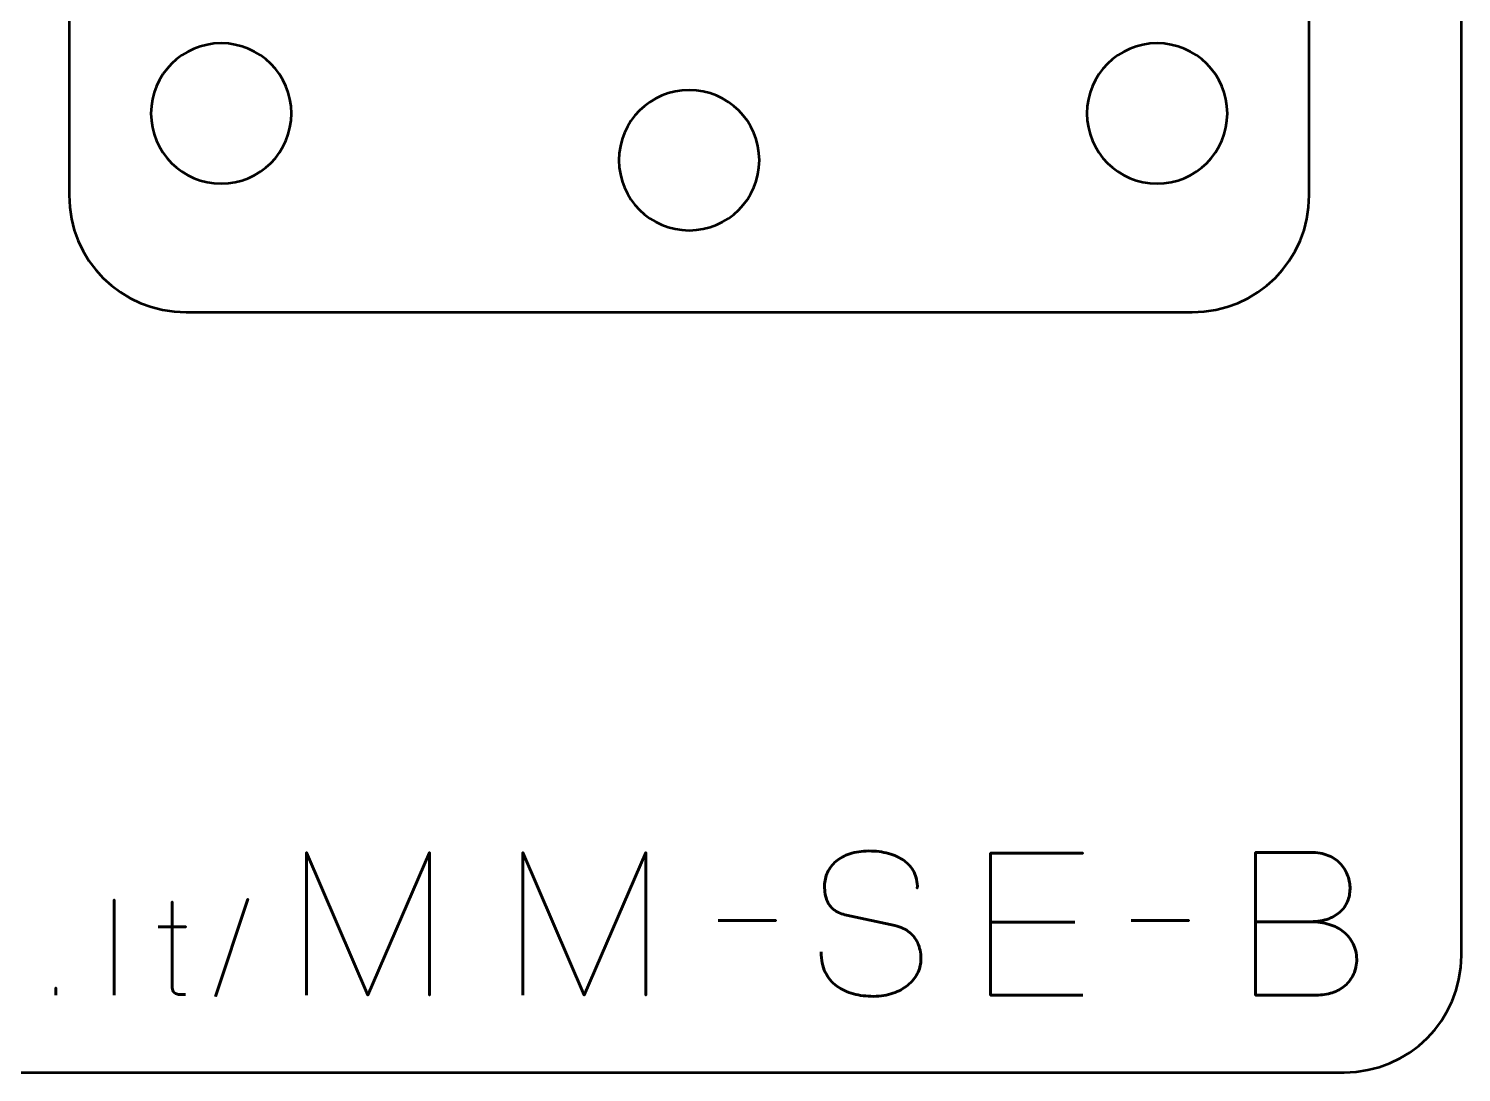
# Model space of a CAD drawing. Header units: centimetres. Extents: x -17.9 to -3.1, y -25.3 to -4.3.
# Drawn here: x -9.22 to -3.1, y -25.35 to -20.89 of the extents above; entities that cross this region are included whole.
import ezdxf

# ---------------------------------------------------------------- set-up
doc = ezdxf.new("R2010")
doc.units = ezdxf.units.CM
doc.header["$MEASUREMENT"] = 0
doc.layers.add('Layer 1', color=7, linetype='Continuous')

msp = doc.modelspace()

# ---------------------------------------------------------------- linework, layer by layer
at = {"layer": 'Layer 1', "color": 7, "lineweight": 53}
msp.add_open_spline([(-17.90003, -24.8499), (-17.90003, -24.8499), (-17.90003, -4.84994), (-17.90003, -4.84994), (-17.90003, -4.84994), (-17.90003, -4.57297), (-17.67694, -4.34998), (-17.39994, -4.34998), (-17.39994, -4.34998), (-17.39994, -4.34998), (-3.60007, -4.34998), (-3.60007, -4.34998), (-3.60007, -4.34998), (-3.32293, -4.34998), (-3.09997, -4.57297), (-3.09997, -4.84994), (-3.09997, -4.84994), (-3.09997, -4.84994), (-3.09997, -24.8499), (-3.09997, -24.8499), (-3.09997, -24.8499), (-3.09997, -25.1269), (-3.32293, -25.34999), (-3.60007, -25.34999), (-3.60007, -25.34999), (-3.60007, -25.34999), (-17.39994, -25.34999), (-17.39994, -25.34999), (-17.39994, -25.34999), (-17.67694, -25.34999), (-17.90003, -25.1269), (-17.90003, -24.8499)], degree=3, knots=[0, 0, 0, 0, 0.125, 0.125, 0.125, 0.125, 0.25, 0.25, 0.25, 0.25, 0.375, 0.375, 0.375, 0.375, 0.5, 0.5, 0.5, 0.5, 0.625, 0.625, 0.625, 0.625, 0.75, 0.75, 0.75, 0.75, 0.875, 0.875, 0.875, 0.875, 1, 1, 1, 1], dxfattribs=at)
at = {"layer": 'Layer 1', "color": 2, "lineweight": 53}
msp.add_open_spline([(-9.05003, -14.9001), (-9.05003, -14.6231), (-8.82694, -14.4), (-8.54994, -14.4), (-8.54994, -14.4), (-8.54994, -14.4), (-4.25008, -14.4), (-4.25008, -14.4), (-4.25008, -14.4), (-3.97295, -14.4), (-3.74999, -14.6231), (-3.74999, -14.9001), (-3.74999, -14.9001), (-3.74999, -17.66669), (-3.74999, -18.83331), (-3.74999, -21.5999), (-3.74999, -21.5999), (-3.74999, -21.8769), (-3.97308, -22.1), (-4.25008, -22.1), (-4.25008, -22.1), (-4.25008, -22.1), (-8.54994, -22.1), (-8.54994, -22.1), (-8.54994, -22.1), (-8.82707, -22.1), (-9.05003, -21.8769), (-9.05003, -21.5999), (-9.05003, -21.5999), (-9.05003, -18.83331), (-9.05003, -17.66669), (-9.05003, -14.9001)], degree=3, knots=[0, 0, 0, 0, 0.125, 0.125, 0.125, 0.125, 0.25, 0.25, 0.25, 0.25, 0.375, 0.375, 0.375, 0.375, 0.5, 0.5, 0.5, 0.5, 0.625, 0.625, 0.625, 0.625, 0.75, 0.75, 0.75, 0.75, 0.875, 0.875, 0.875, 0.875, 1, 1, 1, 1], dxfattribs=at)
at = {"layer": 'Layer 1', "lineweight": 53}
for points in [[(-8.7, -21.24997), (-8.7, -21.0842), (-8.56568, -20.94997), (-8.40001, -20.94997), (-8.40001, -20.94997), (-8.23438, -20.94997), (-8.10001, -21.0842), (-8.10001, -21.24997), (-8.10001, -21.24997), (-8.10001, -21.41563), (-8.23438, -21.54997), (-8.40001, -21.54997), (-8.40001, -21.54997), (-8.56568, -21.54997), (-8.7, -21.41563), (-8.7, -21.24997)], [(-4.70002, -21.24997), (-4.70002, -21.0842), (-4.56579, -20.94997), (-4.40001, -20.94997), (-4.40001, -20.94997), (-4.23435, -20.94997), (-4.10001, -21.0842), (-4.10001, -21.24997), (-4.10001, -21.24997), (-4.10001, -21.41563), (-4.23435, -21.54997), (-4.40001, -21.54997), (-4.40001, -21.54997), (-4.56579, -21.54997), (-4.70002, -21.41563), (-4.70002, -21.24997)], [(-6.7, -21.44997), (-6.7, -21.2842), (-6.56568, -21.14997), (-6.40001, -21.14997), (-6.40001, -21.14997), (-6.23438, -21.14997), (-6.10001, -21.2842), (-6.10001, -21.44997), (-6.10001, -21.44997), (-6.10001, -21.61563), (-6.23438, -21.74997), (-6.40001, -21.74997), (-6.40001, -21.74997), (-6.56568, -21.74997), (-6.7, -21.61563), (-6.7, -21.44997)]]:
    msp.add_open_spline(points, degree=3, knots=[0, 0, 0, 0, 0.25, 0.25, 0.25, 0.25, 0.5, 0.5, 0.5, 0.5, 0.75, 0.75, 0.75, 0.75, 1, 1, 1, 1], dxfattribs=at)
at = {"layer": 'Layer 1', "color": 7}
for points, knots in [([(-8.03601, -25.01987), (-8.03601, -25.01987), (-8.03601, -24.40942), (-8.03601, -24.40942), (-8.03601, -24.40942), (-8.03601, -24.40942), (-7.77354, -25.01987), (-7.77354, -25.01987), (-7.77354, -25.01987), (-7.77354, -25.01987), (-7.51023, -24.40942), (-7.51023, -24.40942), (-7.51023, -24.40942), (-7.51023, -24.40942), (-7.51023, -25.01987), (-7.51023, -25.01987), (-7.51023, -25.01987), (-7.51023, -25.01987), (-7.51023, -24.40942), (-7.51023, -24.40942), (-7.51023, -24.40942), (-7.51023, -24.40942), (-7.77354, -25.01987), (-7.77354, -25.01987), (-7.77354, -25.01987), (-7.77354, -25.01987), (-8.03601, -24.40942), (-8.03601, -24.40942), (-8.03601, -24.40942), (-8.03601, -24.40942), (-8.03601, -25.01987), (-8.03601, -25.01987)], [0, 0, 0, 0, 0.125, 0.125, 0.125, 0.125, 0.25, 0.25, 0.25, 0.25, 0.375, 0.375, 0.375, 0.375, 0.5, 0.5, 0.5, 0.5, 0.625, 0.625, 0.625, 0.625, 0.75, 0.75, 0.75, 0.75, 0.875, 0.875, 0.875, 0.875, 1, 1, 1, 1]), ([(-7.1106, -25.01987), (-7.1106, -25.01987), (-7.1106, -24.40942), (-7.1106, -24.40942), (-7.1106, -24.40942), (-7.1106, -24.40942), (-6.84813, -25.01987), (-6.84813, -25.01987), (-6.84813, -25.01987), (-6.84813, -25.01987), (-6.58482, -24.40942), (-6.58482, -24.40942), (-6.58482, -24.40942), (-6.58482, -24.40942), (-6.58482, -25.01987), (-6.58482, -25.01987), (-6.58482, -25.01987), (-6.58482, -25.01987), (-6.58482, -24.40942), (-6.58482, -24.40942), (-6.58482, -24.40942), (-6.58482, -24.40942), (-6.84813, -25.01987), (-6.84813, -25.01987), (-6.84813, -25.01987), (-6.84813, -25.01987), (-7.1106, -24.40942), (-7.1106, -24.40942), (-7.1106, -24.40942), (-7.1106, -24.40942), (-7.1106, -25.01987), (-7.1106, -25.01987)], [0, 0, 0, 0, 0.125, 0.125, 0.125, 0.125, 0.25, 0.25, 0.25, 0.25, 0.375, 0.375, 0.375, 0.375, 0.5, 0.5, 0.5, 0.5, 0.625, 0.625, 0.625, 0.625, 0.75, 0.75, 0.75, 0.75, 0.875, 0.875, 0.875, 0.875, 1, 1, 1, 1]), ([(-5.83636, -24.8353), (-5.83608, -24.86902), (-5.83015, -24.89795), (-5.8183, -24.92208), (-5.8183, -24.92208), (-5.80659, -24.94607), (-5.79022, -24.96568), (-5.76961, -24.98092), (-5.76961, -24.98092), (-5.74887, -24.99602), (-5.72502, -25.00717), (-5.69807, -25.01437), (-5.69807, -25.01437), (-5.67126, -25.02142), (-5.64247, -25.02495), (-5.61199, -25.02495), (-5.61199, -25.02495), (-5.58123, -25.02481), (-5.55357, -25.02029), (-5.52888, -25.01169), (-5.52888, -25.01169), (-5.50432, -25.00308), (-5.4833, -24.99151), (-5.46566, -24.97697), (-5.46566, -24.97697), (-5.44816, -24.96244), (-5.43461, -24.94621), (-5.42502, -24.92815), (-5.42502, -24.92815), (-5.41542, -24.91009), (-5.41034, -24.8916), (-5.40964, -24.87255), (-5.40964, -24.87255), (-5.40879, -24.84757), (-5.41246, -24.82471), (-5.4205, -24.80411), (-5.4205, -24.80411), (-5.42855, -24.78351), (-5.44096, -24.76629), (-5.45776, -24.75218), (-5.45776, -24.75218), (-5.47441, -24.73807), (-5.49543, -24.72819), (-5.52055, -24.72269), (-5.52055, -24.72269), (-5.52055, -24.72269), (-5.72799, -24.67782), (-5.72799, -24.67782), (-5.72799, -24.67782), (-5.74746, -24.67372), (-5.76425, -24.66681), (-5.77808, -24.65721), (-5.77808, -24.65721), (-5.79191, -24.64748), (-5.80263, -24.63407), (-5.80997, -24.61686), (-5.80997, -24.61686), (-5.81731, -24.59978), (-5.82112, -24.57805), (-5.82112, -24.55166), (-5.82112, -24.55166), (-5.82112, -24.53162), (-5.81703, -24.51271), (-5.8087, -24.49493), (-5.8087, -24.49493), (-5.80052, -24.47715), (-5.78838, -24.46149), (-5.77244, -24.44766), (-5.77244, -24.44766), (-5.75649, -24.43397), (-5.73673, -24.42325), (-5.71331, -24.41549), (-5.71331, -24.41549), (-5.68974, -24.40759), (-5.66279, -24.40364), (-5.63231, -24.40349), (-5.63231, -24.40349), (-5.60169, -24.40349), (-5.57361, -24.40702), (-5.54793, -24.41408), (-5.54793, -24.41408), (-5.52239, -24.42113), (-5.50023, -24.43129), (-5.4816, -24.44484), (-5.4816, -24.44484), (-5.46298, -24.45839), (-5.44858, -24.47504), (-5.43871, -24.49451), (-5.43871, -24.49451), (-5.42883, -24.51413), (-5.42417, -24.53656), (-5.42488, -24.56182), (-5.42488, -24.56182), (-5.42417, -24.53656), (-5.42883, -24.51413), (-5.43871, -24.49451), (-5.43871, -24.49451), (-5.44858, -24.47504), (-5.46298, -24.45839), (-5.4816, -24.44484), (-5.4816, -24.44484), (-5.50023, -24.43129), (-5.52239, -24.42113), (-5.54793, -24.41408), (-5.54793, -24.41408), (-5.57361, -24.40702), (-5.60169, -24.40349), (-5.63231, -24.40349), (-5.63231, -24.40349), (-5.66279, -24.40364), (-5.68974, -24.40759), (-5.71331, -24.41549), (-5.71331, -24.41549), (-5.73673, -24.42325), (-5.75649, -24.43397), (-5.77244, -24.44766), (-5.77244, -24.44766), (-5.78838, -24.46149), (-5.80052, -24.47715), (-5.8087, -24.49493), (-5.8087, -24.49493), (-5.81703, -24.51271), (-5.82112, -24.53162), (-5.82112, -24.55166), (-5.82112, -24.55166), (-5.82112, -24.57805), (-5.81745, -24.59978), (-5.8104, -24.61671), (-5.8104, -24.61671), (-5.8032, -24.63379), (-5.79262, -24.64705), (-5.77879, -24.65679), (-5.77879, -24.65679), (-5.76496, -24.66639), (-5.74802, -24.67344), (-5.72799, -24.67782), (-5.72799, -24.67782), (-5.72799, -24.67782), (-5.52055, -24.72269), (-5.52055, -24.72269), (-5.52055, -24.72269), (-5.49487, -24.72819), (-5.4737, -24.73807), (-5.45705, -24.75218), (-5.45705, -24.75218), (-5.44026, -24.76629), (-5.42798, -24.78351), (-5.42008, -24.80411), (-5.42008, -24.80411), (-5.41232, -24.82471), (-5.40879, -24.84757), (-5.40964, -24.87255), (-5.40964, -24.87255), (-5.41034, -24.8916), (-5.41542, -24.91009), (-5.42502, -24.92815), (-5.42502, -24.92815), (-5.43461, -24.94621), (-5.44816, -24.96244), (-5.46566, -24.97697), (-5.46566, -24.97697), (-5.4833, -24.99151), (-5.50432, -25.00308), (-5.52888, -25.01169), (-5.52888, -25.01169), (-5.55357, -25.02029), (-5.58123, -25.02481), (-5.61199, -25.02495), (-5.61199, -25.02495), (-5.64247, -25.02495), (-5.67126, -25.02142), (-5.69807, -25.01437), (-5.69807, -25.01437), (-5.72502, -25.00717), (-5.74887, -24.99602), (-5.76961, -24.98092), (-5.76961, -24.98092), (-5.79022, -24.96568), (-5.80659, -24.94607), (-5.8183, -24.92208), (-5.8183, -24.92208), (-5.83015, -24.89795), (-5.83608, -24.86902), (-5.83636, -24.8353)], [0, 0, 0, 0, 0.0217391, 0.0217391, 0.0217391, 0.0217391, 0.0434783, 0.0434783, 0.0434783, 0.0434783, 0.0652174, 0.0652174, 0.0652174, 0.0652174, 0.0869565, 0.0869565, 0.0869565, 0.0869565, 0.1086957, 0.1086957, 0.1086957, 0.1086957, 0.1304348, 0.1304348, 0.1304348, 0.1304348, 0.1521739, 0.1521739, 0.1521739, 0.1521739, 0.173913, 0.173913, 0.173913, 0.173913, 0.1956522, 0.1956522, 0.1956522, 0.1956522, 0.2173913, 0.2173913, 0.2173913, 0.2173913, 0.2391304, 0.2391304, 0.2391304, 0.2391304, 0.2608696, 0.2608696, 0.2608696, 0.2608696, 0.2826087, 0.2826087, 0.2826087, 0.2826087, 0.3043478, 0.3043478, 0.3043478, 0.3043478, 0.326087, 0.326087, 0.326087, 0.326087, 0.3478261, 0.3478261, 0.3478261, 0.3478261, 0.3695652, 0.3695652, 0.3695652, 0.3695652, 0.3913043, 0.3913043, 0.3913043, 0.3913043, 0.4130435, 0.4130435, 0.4130435, 0.4130435, 0.4347826, 0.4347826, 0.4347826, 0.4347826, 0.4565217, 0.4565217, 0.4565217, 0.4565217, 0.4782609, 0.4782609, 0.4782609, 0.4782609, 0.5, 0.5, 0.5, 0.5, 0.5217391, 0.5217391, 0.5217391, 0.5217391, 0.5434783, 0.5434783, 0.5434783, 0.5434783, 0.5652174, 0.5652174, 0.5652174, 0.5652174, 0.5869565, 0.5869565, 0.5869565, 0.5869565, 0.6086957, 0.6086957, 0.6086957, 0.6086957, 0.6304348, 0.6304348, 0.6304348, 0.6304348, 0.6521739, 0.6521739, 0.6521739, 0.6521739, 0.673913, 0.673913, 0.673913, 0.673913, 0.6956522, 0.6956522, 0.6956522, 0.6956522, 0.7173913, 0.7173913, 0.7173913, 0.7173913, 0.7391304, 0.7391304, 0.7391304, 0.7391304, 0.7608696, 0.7608696, 0.7608696, 0.7608696, 0.7826087, 0.7826087, 0.7826087, 0.7826087, 0.8043478, 0.8043478, 0.8043478, 0.8043478, 0.826087, 0.826087, 0.826087, 0.826087, 0.8478261, 0.8478261, 0.8478261, 0.8478261, 0.8695652, 0.8695652, 0.8695652, 0.8695652, 0.8913043, 0.8913043, 0.8913043, 0.8913043, 0.9130435, 0.9130435, 0.9130435, 0.9130435, 0.9347826, 0.9347826, 0.9347826, 0.9347826, 0.9565217, 0.9565217, 0.9565217, 0.9565217, 0.9782609, 0.9782609, 0.9782609, 0.9782609, 1, 1, 1, 1]), ([(-4.71791, -25.01987), (-4.71791, -25.01987), (-5.11246, -25.01987), (-5.11246, -25.01987), (-5.11246, -25.01987), (-5.11246, -25.01987), (-5.11246, -24.41281), (-5.11246, -24.41281), (-5.11246, -24.41281), (-5.11246, -24.41281), (-4.71791, -24.41281), (-4.71791, -24.41281), (-4.71791, -24.41281), (-4.71791, -24.41281), (-5.11246, -24.41281), (-5.11246, -24.41281), (-5.11246, -24.41281), (-5.11246, -24.41281), (-5.11246, -25.01987), (-5.11246, -25.01987), (-5.11246, -25.01987), (-5.11246, -25.01987), (-4.71791, -25.01987), (-4.71791, -25.01987)], [0, 0, 0, 0, 0.1666667, 0.1666667, 0.1666667, 0.1666667, 0.3333333, 0.3333333, 0.3333333, 0.3333333, 0.5, 0.5, 0.5, 0.5, 0.6666667, 0.6666667, 0.6666667, 0.6666667, 0.8333333, 0.8333333, 0.8333333, 0.8333333, 1, 1, 1, 1]), ([(-3.97961, -24.70576), (-3.97961, -24.70576), (-3.74508, -24.70576), (-3.74508, -24.70576), (-3.74508, -24.70576), (-3.7146, -24.70561), (-3.68864, -24.70138), (-3.66676, -24.69306), (-3.66676, -24.69306), (-3.64503, -24.68487), (-3.62739, -24.67372), (-3.61371, -24.65975), (-3.61371, -24.65975), (-3.60002, -24.64578), (-3.59014, -24.62998), (-3.58393, -24.61248), (-3.58393, -24.61248), (-3.57786, -24.59512), (-3.57504, -24.57706), (-3.57575, -24.55843), (-3.57575, -24.55843), (-3.57659, -24.53981), (-3.58055, -24.52175), (-3.5876, -24.50411), (-3.5876, -24.50411), (-3.59452, -24.48647), (-3.60496, -24.47052), (-3.61865, -24.45627), (-3.61865, -24.45627), (-3.63233, -24.44202), (-3.64941, -24.43073), (-3.67015, -24.4224), (-3.67015, -24.4224), (-3.69089, -24.41394), (-3.71531, -24.40956), (-3.74339, -24.40942), (-3.74339, -24.40942), (-3.74339, -24.40942), (-3.97961, -24.40942), (-3.97961, -24.40942), (-3.97961, -24.40942), (-3.97961, -24.40942), (-3.97961, -25.01987), (-3.97961, -25.01987), (-3.97961, -25.01987), (-3.97961, -25.01987), (-3.71968, -25.01987), (-3.71968, -25.01987), (-3.71968, -25.01987), (-3.69541, -25.01987), (-3.67283, -25.01634), (-3.65195, -25.00943), (-3.65195, -25.00943), (-3.63106, -25.00237), (-3.61286, -24.99235), (-3.59706, -24.97895), (-3.59706, -24.97895), (-3.58139, -24.96568), (-3.56912, -24.9496), (-3.56037, -24.93055), (-3.56037, -24.93055), (-3.55162, -24.9115), (-3.5471, -24.88991), (-3.54696, -24.86578), (-3.54696, -24.86578), (-3.54753, -24.8415), (-3.55261, -24.81963), (-3.56234, -24.80002), (-3.56234, -24.80002), (-3.57208, -24.7804), (-3.58563, -24.76361), (-3.60312, -24.7495), (-3.60312, -24.7495), (-3.62062, -24.73553), (-3.64151, -24.72466), (-3.66549, -24.71719), (-3.66549, -24.71719), (-3.68948, -24.70971), (-3.71601, -24.7059), (-3.74508, -24.70576), (-3.74508, -24.70576), (-3.71601, -24.7059), (-3.68948, -24.70971), (-3.66549, -24.71719), (-3.66549, -24.71719), (-3.64151, -24.72466), (-3.62062, -24.73553), (-3.60312, -24.7495), (-3.60312, -24.7495), (-3.58563, -24.76361), (-3.57208, -24.7804), (-3.56234, -24.80002), (-3.56234, -24.80002), (-3.55261, -24.81963), (-3.54753, -24.8415), (-3.54696, -24.86578), (-3.54696, -24.86578), (-3.5471, -24.88991), (-3.55162, -24.9115), (-3.56037, -24.93055), (-3.56037, -24.93055), (-3.56912, -24.9496), (-3.58139, -24.96568), (-3.59706, -24.97895), (-3.59706, -24.97895), (-3.61286, -24.99235), (-3.63106, -25.00237), (-3.65195, -25.00943), (-3.65195, -25.00943), (-3.67283, -25.01634), (-3.69541, -25.01987), (-3.71968, -25.01987), (-3.71968, -25.01987), (-3.71968, -25.01987), (-3.97961, -25.01987), (-3.97961, -25.01987), (-3.97961, -25.01987), (-3.97961, -25.01987), (-3.97961, -24.40942), (-3.97961, -24.40942), (-3.97961, -24.40942), (-3.97961, -24.40942), (-3.74339, -24.40942), (-3.74339, -24.40942), (-3.74339, -24.40942), (-3.71531, -24.40956), (-3.69089, -24.41394), (-3.67015, -24.4224), (-3.67015, -24.4224), (-3.64941, -24.43073), (-3.63233, -24.44202), (-3.61865, -24.45627), (-3.61865, -24.45627), (-3.60496, -24.47052), (-3.59452, -24.48647), (-3.5876, -24.50411), (-3.5876, -24.50411), (-3.58055, -24.52175), (-3.57659, -24.53981), (-3.57575, -24.55843), (-3.57575, -24.55843), (-3.57504, -24.57706), (-3.57786, -24.59512), (-3.58393, -24.61248), (-3.58393, -24.61248), (-3.59014, -24.62998), (-3.60002, -24.64578), (-3.61371, -24.65975), (-3.61371, -24.65975), (-3.62739, -24.67372), (-3.64503, -24.68487), (-3.66676, -24.69306), (-3.66676, -24.69306), (-3.68864, -24.70138), (-3.7146, -24.70561), (-3.74508, -24.70576), (-3.74508, -24.70576), (-3.74508, -24.70576), (-3.97961, -24.70576), (-3.97961, -24.70576)], [0, 0, 0, 0, 0.025, 0.025, 0.025, 0.025, 0.05, 0.05, 0.05, 0.05, 0.075, 0.075, 0.075, 0.075, 0.1, 0.1, 0.1, 0.1, 0.125, 0.125, 0.125, 0.125, 0.15, 0.15, 0.15, 0.15, 0.175, 0.175, 0.175, 0.175, 0.2, 0.2, 0.2, 0.2, 0.225, 0.225, 0.225, 0.225, 0.25, 0.25, 0.25, 0.25, 0.275, 0.275, 0.275, 0.275, 0.3, 0.3, 0.3, 0.3, 0.325, 0.325, 0.325, 0.325, 0.35, 0.35, 0.35, 0.35, 0.375, 0.375, 0.375, 0.375, 0.4, 0.4, 0.4, 0.4, 0.425, 0.425, 0.425, 0.425, 0.45, 0.45, 0.45, 0.45, 0.475, 0.475, 0.475, 0.475, 0.5, 0.5, 0.5, 0.5, 0.525, 0.525, 0.525, 0.525, 0.55, 0.55, 0.55, 0.55, 0.575, 0.575, 0.575, 0.575, 0.6, 0.6, 0.6, 0.6, 0.625, 0.625, 0.625, 0.625, 0.65, 0.65, 0.65, 0.65, 0.675, 0.675, 0.675, 0.675, 0.7, 0.7, 0.7, 0.7, 0.725, 0.725, 0.725, 0.725, 0.75, 0.75, 0.75, 0.75, 0.775, 0.775, 0.775, 0.775, 0.8, 0.8, 0.8, 0.8, 0.825, 0.825, 0.825, 0.825, 0.85, 0.85, 0.85, 0.85, 0.875, 0.875, 0.875, 0.875, 0.9, 0.9, 0.9, 0.9, 0.925, 0.925, 0.925, 0.925, 0.95, 0.95, 0.95, 0.95, 0.975, 0.975, 0.975, 0.975, 1, 1, 1, 1]), ([(-8.85728, -25.01987), (-8.85728, -25.01987), (-8.85728, -24.61291), (-8.85728, -24.61291), (-8.85728, -24.61291), (-8.85728, -24.61291), (-8.85728, -25.01987), (-8.85728, -25.01987)], [0, 0, 0, 0, 0.5, 0.5, 0.5, 0.5, 1, 1, 1, 1]), ([(-8.42435, -25.02551), (-8.42435, -25.02551), (-8.28606, -24.60896), (-8.28606, -24.60896), (-8.28606, -24.60896), (-8.28606, -24.60896), (-8.42435, -25.02551), (-8.42435, -25.02551)], [0, 0, 0, 0, 0.5, 0.5, 0.5, 0.5, 1, 1, 1, 1]), ([(-8.55248, -25.01705), (-8.55944, -25.01761), (-8.5664, -25.0178), (-8.57318, -25.01761), (-8.57318, -25.01761), (-8.57995, -25.01742), (-8.58607, -25.01639), (-8.59162, -25.01432), (-8.59162, -25.01432), (-8.59717, -25.01234), (-8.60159, -25.00877), (-8.60497, -25.00369), (-8.60497, -25.00369), (-8.60827, -24.99861), (-8.60996, -24.99137), (-8.61005, -24.98205), (-8.61005, -24.98205), (-8.61005, -24.97763), (-8.61005, -24.97011), (-8.61005, -24.95957), (-8.61005, -24.95957), (-8.61005, -24.94894), (-8.61005, -24.93614), (-8.61005, -24.921), (-8.61005, -24.921), (-8.61005, -24.90585), (-8.61005, -24.8893), (-8.61005, -24.87133), (-8.61005, -24.87133), (-8.61005, -24.85336), (-8.61005, -24.83483), (-8.61005, -24.81564), (-8.61005, -24.81564), (-8.61005, -24.79645), (-8.61005, -24.77754), (-8.61005, -24.75882), (-8.61005, -24.75882), (-8.61005, -24.7401), (-8.61005, -24.7225), (-8.61005, -24.70595), (-8.61005, -24.70595), (-8.61005, -24.68939), (-8.61005, -24.67471), (-8.61005, -24.66202), (-8.61005, -24.66202), (-8.61005, -24.64922), (-8.61005, -24.63925), (-8.61005, -24.63191), (-8.61005, -24.63191), (-8.61005, -24.62467), (-8.61005, -24.6209), (-8.61005, -24.62081), (-8.61005, -24.62081), (-8.61005, -24.6209), (-8.61005, -24.62467), (-8.61005, -24.63191), (-8.61005, -24.63191), (-8.61005, -24.63925), (-8.61005, -24.64922), (-8.61005, -24.66202), (-8.61005, -24.66202), (-8.61005, -24.67471), (-8.61005, -24.68939), (-8.61005, -24.70595), (-8.61005, -24.70595), (-8.61005, -24.7225), (-8.61005, -24.7401), (-8.61005, -24.75882), (-8.61005, -24.75882), (-8.61005, -24.77754), (-8.61005, -24.79645), (-8.61005, -24.81564), (-8.61005, -24.81564), (-8.61005, -24.83483), (-8.61005, -24.85336), (-8.61005, -24.87133), (-8.61005, -24.87133), (-8.61005, -24.8893), (-8.61005, -24.90585), (-8.61005, -24.921), (-8.61005, -24.921), (-8.61005, -24.93614), (-8.61005, -24.94894), (-8.61005, -24.95957), (-8.61005, -24.95957), (-8.61005, -24.97011), (-8.61005, -24.97763), (-8.61005, -24.98205), (-8.61005, -24.98205), (-8.60996, -24.99137), (-8.60827, -24.99861), (-8.60497, -25.00369), (-8.60497, -25.00369), (-8.60159, -25.00877), (-8.59717, -25.01234), (-8.59162, -25.01432), (-8.59162, -25.01432), (-8.58607, -25.01639), (-8.57995, -25.01742), (-8.57318, -25.01761), (-8.57318, -25.01761), (-8.5664, -25.0178), (-8.55944, -25.01761), (-8.55248, -25.01705)], [0, 0, 0, 0, 0.0384615, 0.0384615, 0.0384615, 0.0384615, 0.0769231, 0.0769231, 0.0769231, 0.0769231, 0.1153846, 0.1153846, 0.1153846, 0.1153846, 0.1538462, 0.1538462, 0.1538462, 0.1538462, 0.1923077, 0.1923077, 0.1923077, 0.1923077, 0.2307692, 0.2307692, 0.2307692, 0.2307692, 0.2692308, 0.2692308, 0.2692308, 0.2692308, 0.3076923, 0.3076923, 0.3076923, 0.3076923, 0.3461538, 0.3461538, 0.3461538, 0.3461538, 0.3846154, 0.3846154, 0.3846154, 0.3846154, 0.4230769, 0.4230769, 0.4230769, 0.4230769, 0.4615385, 0.4615385, 0.4615385, 0.4615385, 0.5, 0.5, 0.5, 0.5, 0.5384615, 0.5384615, 0.5384615, 0.5384615, 0.5769231, 0.5769231, 0.5769231, 0.5769231, 0.6153846, 0.6153846, 0.6153846, 0.6153846, 0.6538462, 0.6538462, 0.6538462, 0.6538462, 0.6923077, 0.6923077, 0.6923077, 0.6923077, 0.7307692, 0.7307692, 0.7307692, 0.7307692, 0.7692308, 0.7692308, 0.7692308, 0.7692308, 0.8076923, 0.8076923, 0.8076923, 0.8076923, 0.8461538, 0.8461538, 0.8461538, 0.8461538, 0.8846154, 0.8846154, 0.8846154, 0.8846154, 0.9230769, 0.9230769, 0.9230769, 0.9230769, 0.9615385, 0.9615385, 0.9615385, 0.9615385, 1, 1, 1, 1]), ([(-8.66932, -24.72749), (-8.66932, -24.72749), (-8.55135, -24.72749), (-8.55135, -24.72749), (-8.55135, -24.72749), (-8.55135, -24.72749), (-8.66932, -24.72749), (-8.66932, -24.72749)], [0, 0, 0, 0, 0.5, 0.5, 0.5, 0.5, 1, 1, 1, 1]), ([(-6.27663, -24.70068), (-6.27663, -24.70068), (-6.03025, -24.70068), (-6.03025, -24.70068), (-6.03025, -24.70068), (-6.03025, -24.70068), (-6.27663, -24.70068), (-6.27663, -24.70068)], [0, 0, 0, 0, 0.5, 0.5, 0.5, 0.5, 1, 1, 1, 1]), ([(-4.75178, -24.70745), (-4.75178, -24.70745), (-5.11246, -24.70745), (-5.11246, -24.70745), (-5.11246, -24.70745), (-5.11246, -24.70745), (-4.75178, -24.70745), (-4.75178, -24.70745)], [0, 0, 0, 0, 0.5, 0.5, 0.5, 0.5, 1, 1, 1, 1]), ([(-4.51132, -24.70068), (-4.51132, -24.70068), (-4.26494, -24.70068), (-4.26494, -24.70068), (-4.26494, -24.70068), (-4.26494, -24.70068), (-4.51132, -24.70068), (-4.51132, -24.70068)], [0, 0, 0, 0, 0.5, 0.5, 0.5, 0.5, 1, 1, 1, 1]), ([(-9.1062, -25.01987), (-9.1062, -25.01987), (-9.1062, -24.98883), (-9.1062, -24.98883), (-9.1062, -24.98883), (-9.1062, -24.98883), (-9.1062, -25.01987), (-9.1062, -25.01987)], [0, 0, 0, 0, 0.5, 0.5, 0.5, 0.5, 1, 1, 1, 1])]:
    msp.add_open_spline(points, degree=3, knots=knots, dxfattribs=at)
at = {"layer": 'Layer 1', "color": 30, "lineweight": 53}
for points, knots in [([(-8.03601, -25.01987), (-8.03601, -25.01987), (-8.03601, -24.40942), (-8.03601, -24.40942), (-8.03601, -24.40942), (-8.03601, -24.40942), (-7.77354, -25.01987), (-7.77354, -25.01987), (-7.77354, -25.01987), (-7.77354, -25.01987), (-7.51023, -24.40942), (-7.51023, -24.40942), (-7.51023, -24.40942), (-7.51023, -24.40942), (-7.51023, -25.01987), (-7.51023, -25.01987), (-7.51023, -25.01987), (-7.51023, -25.01987), (-7.51023, -24.40942), (-7.51023, -24.40942), (-7.51023, -24.40942), (-7.51023, -24.40942), (-7.77354, -25.01987), (-7.77354, -25.01987), (-7.77354, -25.01987), (-7.77354, -25.01987), (-8.03601, -24.40942), (-8.03601, -24.40942), (-8.03601, -24.40942), (-8.03601, -24.40942), (-8.03601, -25.01987), (-8.03601, -25.01987)], [0, 0, 0, 0, 0.125, 0.125, 0.125, 0.125, 0.25, 0.25, 0.25, 0.25, 0.375, 0.375, 0.375, 0.375, 0.5, 0.5, 0.5, 0.5, 0.625, 0.625, 0.625, 0.625, 0.75, 0.75, 0.75, 0.75, 0.875, 0.875, 0.875, 0.875, 1, 1, 1, 1]), ([(-7.1106, -25.01987), (-7.1106, -25.01987), (-7.1106, -24.40942), (-7.1106, -24.40942), (-7.1106, -24.40942), (-7.1106, -24.40942), (-6.84813, -25.01987), (-6.84813, -25.01987), (-6.84813, -25.01987), (-6.84813, -25.01987), (-6.58482, -24.40942), (-6.58482, -24.40942), (-6.58482, -24.40942), (-6.58482, -24.40942), (-6.58482, -25.01987), (-6.58482, -25.01987), (-6.58482, -25.01987), (-6.58482, -25.01987), (-6.58482, -24.40942), (-6.58482, -24.40942), (-6.58482, -24.40942), (-6.58482, -24.40942), (-6.84813, -25.01987), (-6.84813, -25.01987), (-6.84813, -25.01987), (-6.84813, -25.01987), (-7.1106, -24.40942), (-7.1106, -24.40942), (-7.1106, -24.40942), (-7.1106, -24.40942), (-7.1106, -25.01987), (-7.1106, -25.01987)], [0, 0, 0, 0, 0.125, 0.125, 0.125, 0.125, 0.25, 0.25, 0.25, 0.25, 0.375, 0.375, 0.375, 0.375, 0.5, 0.5, 0.5, 0.5, 0.625, 0.625, 0.625, 0.625, 0.75, 0.75, 0.75, 0.75, 0.875, 0.875, 0.875, 0.875, 1, 1, 1, 1]), ([(-5.83636, -24.8353), (-5.83608, -24.86902), (-5.83015, -24.89795), (-5.8183, -24.92208), (-5.8183, -24.92208), (-5.80659, -24.94607), (-5.79022, -24.96568), (-5.76961, -24.98092), (-5.76961, -24.98092), (-5.74887, -24.99602), (-5.72502, -25.00717), (-5.69807, -25.01437), (-5.69807, -25.01437), (-5.67126, -25.02142), (-5.64247, -25.02495), (-5.61199, -25.02495), (-5.61199, -25.02495), (-5.58123, -25.02481), (-5.55357, -25.02029), (-5.52888, -25.01169), (-5.52888, -25.01169), (-5.50432, -25.00308), (-5.4833, -24.99151), (-5.46566, -24.97697), (-5.46566, -24.97697), (-5.44816, -24.96244), (-5.43461, -24.94621), (-5.42502, -24.92815), (-5.42502, -24.92815), (-5.41542, -24.91009), (-5.41034, -24.8916), (-5.40964, -24.87255), (-5.40964, -24.87255), (-5.40879, -24.84757), (-5.41246, -24.82471), (-5.4205, -24.80411), (-5.4205, -24.80411), (-5.42855, -24.78351), (-5.44096, -24.76629), (-5.45776, -24.75218), (-5.45776, -24.75218), (-5.47441, -24.73807), (-5.49543, -24.72819), (-5.52055, -24.72269), (-5.52055, -24.72269), (-5.52055, -24.72269), (-5.72799, -24.67782), (-5.72799, -24.67782), (-5.72799, -24.67782), (-5.74746, -24.67372), (-5.76425, -24.66681), (-5.77808, -24.65721), (-5.77808, -24.65721), (-5.79191, -24.64748), (-5.80263, -24.63407), (-5.80997, -24.61686), (-5.80997, -24.61686), (-5.81731, -24.59978), (-5.82112, -24.57805), (-5.82112, -24.55166), (-5.82112, -24.55166), (-5.82112, -24.53162), (-5.81703, -24.51271), (-5.8087, -24.49493), (-5.8087, -24.49493), (-5.80052, -24.47715), (-5.78838, -24.46149), (-5.77244, -24.44766), (-5.77244, -24.44766), (-5.75649, -24.43397), (-5.73673, -24.42325), (-5.71331, -24.41549), (-5.71331, -24.41549), (-5.68974, -24.40759), (-5.66279, -24.40364), (-5.63231, -24.40349), (-5.63231, -24.40349), (-5.60169, -24.40349), (-5.57361, -24.40702), (-5.54793, -24.41408), (-5.54793, -24.41408), (-5.52239, -24.42113), (-5.50023, -24.43129), (-5.4816, -24.44484), (-5.4816, -24.44484), (-5.46298, -24.45839), (-5.44858, -24.47504), (-5.43871, -24.49451), (-5.43871, -24.49451), (-5.42883, -24.51413), (-5.42417, -24.53656), (-5.42488, -24.56182), (-5.42488, -24.56182), (-5.42417, -24.53656), (-5.42883, -24.51413), (-5.43871, -24.49451), (-5.43871, -24.49451), (-5.44858, -24.47504), (-5.46298, -24.45839), (-5.4816, -24.44484), (-5.4816, -24.44484), (-5.50023, -24.43129), (-5.52239, -24.42113), (-5.54793, -24.41408), (-5.54793, -24.41408), (-5.57361, -24.40702), (-5.60169, -24.40349), (-5.63231, -24.40349), (-5.63231, -24.40349), (-5.66279, -24.40364), (-5.68974, -24.40759), (-5.71331, -24.41549), (-5.71331, -24.41549), (-5.73673, -24.42325), (-5.75649, -24.43397), (-5.77244, -24.44766), (-5.77244, -24.44766), (-5.78838, -24.46149), (-5.80052, -24.47715), (-5.8087, -24.49493), (-5.8087, -24.49493), (-5.81703, -24.51271), (-5.82112, -24.53162), (-5.82112, -24.55166), (-5.82112, -24.55166), (-5.82112, -24.57805), (-5.81745, -24.59978), (-5.8104, -24.61671), (-5.8104, -24.61671), (-5.8032, -24.63379), (-5.79262, -24.64705), (-5.77879, -24.65679), (-5.77879, -24.65679), (-5.76496, -24.66639), (-5.74802, -24.67344), (-5.72799, -24.67782), (-5.72799, -24.67782), (-5.72799, -24.67782), (-5.52055, -24.72269), (-5.52055, -24.72269), (-5.52055, -24.72269), (-5.49487, -24.72819), (-5.4737, -24.73807), (-5.45705, -24.75218), (-5.45705, -24.75218), (-5.44026, -24.76629), (-5.42798, -24.78351), (-5.42008, -24.80411), (-5.42008, -24.80411), (-5.41232, -24.82471), (-5.40879, -24.84757), (-5.40964, -24.87255), (-5.40964, -24.87255), (-5.41034, -24.8916), (-5.41542, -24.91009), (-5.42502, -24.92815), (-5.42502, -24.92815), (-5.43461, -24.94621), (-5.44816, -24.96244), (-5.46566, -24.97697), (-5.46566, -24.97697), (-5.4833, -24.99151), (-5.50432, -25.00308), (-5.52888, -25.01169), (-5.52888, -25.01169), (-5.55357, -25.02029), (-5.58123, -25.02481), (-5.61199, -25.02495), (-5.61199, -25.02495), (-5.64247, -25.02495), (-5.67126, -25.02142), (-5.69807, -25.01437), (-5.69807, -25.01437), (-5.72502, -25.00717), (-5.74887, -24.99602), (-5.76961, -24.98092), (-5.76961, -24.98092), (-5.79022, -24.96568), (-5.80659, -24.94607), (-5.8183, -24.92208), (-5.8183, -24.92208), (-5.83015, -24.89795), (-5.83608, -24.86902), (-5.83636, -24.8353)], [0, 0, 0, 0, 0.0217391, 0.0217391, 0.0217391, 0.0217391, 0.0434783, 0.0434783, 0.0434783, 0.0434783, 0.0652174, 0.0652174, 0.0652174, 0.0652174, 0.0869565, 0.0869565, 0.0869565, 0.0869565, 0.1086957, 0.1086957, 0.1086957, 0.1086957, 0.1304348, 0.1304348, 0.1304348, 0.1304348, 0.1521739, 0.1521739, 0.1521739, 0.1521739, 0.173913, 0.173913, 0.173913, 0.173913, 0.1956522, 0.1956522, 0.1956522, 0.1956522, 0.2173913, 0.2173913, 0.2173913, 0.2173913, 0.2391304, 0.2391304, 0.2391304, 0.2391304, 0.2608696, 0.2608696, 0.2608696, 0.2608696, 0.2826087, 0.2826087, 0.2826087, 0.2826087, 0.3043478, 0.3043478, 0.3043478, 0.3043478, 0.326087, 0.326087, 0.326087, 0.326087, 0.3478261, 0.3478261, 0.3478261, 0.3478261, 0.3695652, 0.3695652, 0.3695652, 0.3695652, 0.3913043, 0.3913043, 0.3913043, 0.3913043, 0.4130435, 0.4130435, 0.4130435, 0.4130435, 0.4347826, 0.4347826, 0.4347826, 0.4347826, 0.4565217, 0.4565217, 0.4565217, 0.4565217, 0.4782609, 0.4782609, 0.4782609, 0.4782609, 0.5, 0.5, 0.5, 0.5, 0.5217391, 0.5217391, 0.5217391, 0.5217391, 0.5434783, 0.5434783, 0.5434783, 0.5434783, 0.5652174, 0.5652174, 0.5652174, 0.5652174, 0.5869565, 0.5869565, 0.5869565, 0.5869565, 0.6086957, 0.6086957, 0.6086957, 0.6086957, 0.6304348, 0.6304348, 0.6304348, 0.6304348, 0.6521739, 0.6521739, 0.6521739, 0.6521739, 0.673913, 0.673913, 0.673913, 0.673913, 0.6956522, 0.6956522, 0.6956522, 0.6956522, 0.7173913, 0.7173913, 0.7173913, 0.7173913, 0.7391304, 0.7391304, 0.7391304, 0.7391304, 0.7608696, 0.7608696, 0.7608696, 0.7608696, 0.7826087, 0.7826087, 0.7826087, 0.7826087, 0.8043478, 0.8043478, 0.8043478, 0.8043478, 0.826087, 0.826087, 0.826087, 0.826087, 0.8478261, 0.8478261, 0.8478261, 0.8478261, 0.8695652, 0.8695652, 0.8695652, 0.8695652, 0.8913043, 0.8913043, 0.8913043, 0.8913043, 0.9130435, 0.9130435, 0.9130435, 0.9130435, 0.9347826, 0.9347826, 0.9347826, 0.9347826, 0.9565217, 0.9565217, 0.9565217, 0.9565217, 0.9782609, 0.9782609, 0.9782609, 0.9782609, 1, 1, 1, 1]), ([(-4.71791, -25.01987), (-4.71791, -25.01987), (-5.11246, -25.01987), (-5.11246, -25.01987), (-5.11246, -25.01987), (-5.11246, -25.01987), (-5.11246, -24.41281), (-5.11246, -24.41281), (-5.11246, -24.41281), (-5.11246, -24.41281), (-4.71791, -24.41281), (-4.71791, -24.41281), (-4.71791, -24.41281), (-4.71791, -24.41281), (-5.11246, -24.41281), (-5.11246, -24.41281), (-5.11246, -24.41281), (-5.11246, -24.41281), (-5.11246, -25.01987), (-5.11246, -25.01987), (-5.11246, -25.01987), (-5.11246, -25.01987), (-4.71791, -25.01987), (-4.71791, -25.01987)], [0, 0, 0, 0, 0.1666667, 0.1666667, 0.1666667, 0.1666667, 0.3333333, 0.3333333, 0.3333333, 0.3333333, 0.5, 0.5, 0.5, 0.5, 0.6666667, 0.6666667, 0.6666667, 0.6666667, 0.8333333, 0.8333333, 0.8333333, 0.8333333, 1, 1, 1, 1]), ([(-3.97961, -24.70576), (-3.97961, -24.70576), (-3.74508, -24.70576), (-3.74508, -24.70576), (-3.74508, -24.70576), (-3.7146, -24.70561), (-3.68864, -24.70138), (-3.66676, -24.69306), (-3.66676, -24.69306), (-3.64503, -24.68487), (-3.62739, -24.67372), (-3.61371, -24.65975), (-3.61371, -24.65975), (-3.60002, -24.64578), (-3.59014, -24.62998), (-3.58393, -24.61248), (-3.58393, -24.61248), (-3.57786, -24.59512), (-3.57504, -24.57706), (-3.57575, -24.55843), (-3.57575, -24.55843), (-3.57659, -24.53981), (-3.58055, -24.52175), (-3.5876, -24.50411), (-3.5876, -24.50411), (-3.59452, -24.48647), (-3.60496, -24.47052), (-3.61865, -24.45627), (-3.61865, -24.45627), (-3.63233, -24.44202), (-3.64941, -24.43073), (-3.67015, -24.4224), (-3.67015, -24.4224), (-3.69089, -24.41394), (-3.71531, -24.40956), (-3.74339, -24.40942), (-3.74339, -24.40942), (-3.74339, -24.40942), (-3.97961, -24.40942), (-3.97961, -24.40942), (-3.97961, -24.40942), (-3.97961, -24.40942), (-3.97961, -25.01987), (-3.97961, -25.01987), (-3.97961, -25.01987), (-3.97961, -25.01987), (-3.71968, -25.01987), (-3.71968, -25.01987), (-3.71968, -25.01987), (-3.69541, -25.01987), (-3.67283, -25.01634), (-3.65195, -25.00943), (-3.65195, -25.00943), (-3.63106, -25.00237), (-3.61286, -24.99235), (-3.59706, -24.97895), (-3.59706, -24.97895), (-3.58139, -24.96568), (-3.56912, -24.9496), (-3.56037, -24.93055), (-3.56037, -24.93055), (-3.55162, -24.9115), (-3.5471, -24.88991), (-3.54696, -24.86578), (-3.54696, -24.86578), (-3.54753, -24.8415), (-3.55261, -24.81963), (-3.56234, -24.80002), (-3.56234, -24.80002), (-3.57208, -24.7804), (-3.58563, -24.76361), (-3.60312, -24.7495), (-3.60312, -24.7495), (-3.62062, -24.73553), (-3.64151, -24.72466), (-3.66549, -24.71719), (-3.66549, -24.71719), (-3.68948, -24.70971), (-3.71601, -24.7059), (-3.74508, -24.70576), (-3.74508, -24.70576), (-3.71601, -24.7059), (-3.68948, -24.70971), (-3.66549, -24.71719), (-3.66549, -24.71719), (-3.64151, -24.72466), (-3.62062, -24.73553), (-3.60312, -24.7495), (-3.60312, -24.7495), (-3.58563, -24.76361), (-3.57208, -24.7804), (-3.56234, -24.80002), (-3.56234, -24.80002), (-3.55261, -24.81963), (-3.54753, -24.8415), (-3.54696, -24.86578), (-3.54696, -24.86578), (-3.5471, -24.88991), (-3.55162, -24.9115), (-3.56037, -24.93055), (-3.56037, -24.93055), (-3.56912, -24.9496), (-3.58139, -24.96568), (-3.59706, -24.97895), (-3.59706, -24.97895), (-3.61286, -24.99235), (-3.63106, -25.00237), (-3.65195, -25.00943), (-3.65195, -25.00943), (-3.67283, -25.01634), (-3.69541, -25.01987), (-3.71968, -25.01987), (-3.71968, -25.01987), (-3.71968, -25.01987), (-3.97961, -25.01987), (-3.97961, -25.01987), (-3.97961, -25.01987), (-3.97961, -25.01987), (-3.97961, -24.40942), (-3.97961, -24.40942), (-3.97961, -24.40942), (-3.97961, -24.40942), (-3.74339, -24.40942), (-3.74339, -24.40942), (-3.74339, -24.40942), (-3.71531, -24.40956), (-3.69089, -24.41394), (-3.67015, -24.4224), (-3.67015, -24.4224), (-3.64941, -24.43073), (-3.63233, -24.44202), (-3.61865, -24.45627), (-3.61865, -24.45627), (-3.60496, -24.47052), (-3.59452, -24.48647), (-3.5876, -24.50411), (-3.5876, -24.50411), (-3.58055, -24.52175), (-3.57659, -24.53981), (-3.57575, -24.55843), (-3.57575, -24.55843), (-3.57504, -24.57706), (-3.57786, -24.59512), (-3.58393, -24.61248), (-3.58393, -24.61248), (-3.59014, -24.62998), (-3.60002, -24.64578), (-3.61371, -24.65975), (-3.61371, -24.65975), (-3.62739, -24.67372), (-3.64503, -24.68487), (-3.66676, -24.69306), (-3.66676, -24.69306), (-3.68864, -24.70138), (-3.7146, -24.70561), (-3.74508, -24.70576), (-3.74508, -24.70576), (-3.74508, -24.70576), (-3.97961, -24.70576), (-3.97961, -24.70576)], [0, 0, 0, 0, 0.025, 0.025, 0.025, 0.025, 0.05, 0.05, 0.05, 0.05, 0.075, 0.075, 0.075, 0.075, 0.1, 0.1, 0.1, 0.1, 0.125, 0.125, 0.125, 0.125, 0.15, 0.15, 0.15, 0.15, 0.175, 0.175, 0.175, 0.175, 0.2, 0.2, 0.2, 0.2, 0.225, 0.225, 0.225, 0.225, 0.25, 0.25, 0.25, 0.25, 0.275, 0.275, 0.275, 0.275, 0.3, 0.3, 0.3, 0.3, 0.325, 0.325, 0.325, 0.325, 0.35, 0.35, 0.35, 0.35, 0.375, 0.375, 0.375, 0.375, 0.4, 0.4, 0.4, 0.4, 0.425, 0.425, 0.425, 0.425, 0.45, 0.45, 0.45, 0.45, 0.475, 0.475, 0.475, 0.475, 0.5, 0.5, 0.5, 0.5, 0.525, 0.525, 0.525, 0.525, 0.55, 0.55, 0.55, 0.55, 0.575, 0.575, 0.575, 0.575, 0.6, 0.6, 0.6, 0.6, 0.625, 0.625, 0.625, 0.625, 0.65, 0.65, 0.65, 0.65, 0.675, 0.675, 0.675, 0.675, 0.7, 0.7, 0.7, 0.7, 0.725, 0.725, 0.725, 0.725, 0.75, 0.75, 0.75, 0.75, 0.775, 0.775, 0.775, 0.775, 0.8, 0.8, 0.8, 0.8, 0.825, 0.825, 0.825, 0.825, 0.85, 0.85, 0.85, 0.85, 0.875, 0.875, 0.875, 0.875, 0.9, 0.9, 0.9, 0.9, 0.925, 0.925, 0.925, 0.925, 0.95, 0.95, 0.95, 0.95, 0.975, 0.975, 0.975, 0.975, 1, 1, 1, 1]), ([(-8.85728, -25.01987), (-8.85728, -25.01987), (-8.85728, -24.61291), (-8.85728, -24.61291), (-8.85728, -24.61291), (-8.85728, -24.61291), (-8.85728, -25.01987), (-8.85728, -25.01987)], [0, 0, 0, 0, 0.5, 0.5, 0.5, 0.5, 1, 1, 1, 1]), ([(-8.42435, -25.02551), (-8.42435, -25.02551), (-8.28606, -24.60896), (-8.28606, -24.60896), (-8.28606, -24.60896), (-8.28606, -24.60896), (-8.42435, -25.02551), (-8.42435, -25.02551)], [0, 0, 0, 0, 0.5, 0.5, 0.5, 0.5, 1, 1, 1, 1]), ([(-8.55248, -25.01705), (-8.55944, -25.01761), (-8.5664, -25.0178), (-8.57318, -25.01761), (-8.57318, -25.01761), (-8.57995, -25.01742), (-8.58607, -25.01639), (-8.59162, -25.01432), (-8.59162, -25.01432), (-8.59717, -25.01234), (-8.60159, -25.00877), (-8.60497, -25.00369), (-8.60497, -25.00369), (-8.60827, -24.99861), (-8.60996, -24.99137), (-8.61005, -24.98205), (-8.61005, -24.98205), (-8.61005, -24.97763), (-8.61005, -24.97011), (-8.61005, -24.95957), (-8.61005, -24.95957), (-8.61005, -24.94894), (-8.61005, -24.93614), (-8.61005, -24.921), (-8.61005, -24.921), (-8.61005, -24.90585), (-8.61005, -24.8893), (-8.61005, -24.87133), (-8.61005, -24.87133), (-8.61005, -24.85336), (-8.61005, -24.83483), (-8.61005, -24.81564), (-8.61005, -24.81564), (-8.61005, -24.79645), (-8.61005, -24.77754), (-8.61005, -24.75882), (-8.61005, -24.75882), (-8.61005, -24.7401), (-8.61005, -24.7225), (-8.61005, -24.70595), (-8.61005, -24.70595), (-8.61005, -24.68939), (-8.61005, -24.67471), (-8.61005, -24.66202), (-8.61005, -24.66202), (-8.61005, -24.64922), (-8.61005, -24.63925), (-8.61005, -24.63191), (-8.61005, -24.63191), (-8.61005, -24.62467), (-8.61005, -24.6209), (-8.61005, -24.62081), (-8.61005, -24.62081), (-8.61005, -24.6209), (-8.61005, -24.62467), (-8.61005, -24.63191), (-8.61005, -24.63191), (-8.61005, -24.63925), (-8.61005, -24.64922), (-8.61005, -24.66202), (-8.61005, -24.66202), (-8.61005, -24.67471), (-8.61005, -24.68939), (-8.61005, -24.70595), (-8.61005, -24.70595), (-8.61005, -24.7225), (-8.61005, -24.7401), (-8.61005, -24.75882), (-8.61005, -24.75882), (-8.61005, -24.77754), (-8.61005, -24.79645), (-8.61005, -24.81564), (-8.61005, -24.81564), (-8.61005, -24.83483), (-8.61005, -24.85336), (-8.61005, -24.87133), (-8.61005, -24.87133), (-8.61005, -24.8893), (-8.61005, -24.90585), (-8.61005, -24.921), (-8.61005, -24.921), (-8.61005, -24.93614), (-8.61005, -24.94894), (-8.61005, -24.95957), (-8.61005, -24.95957), (-8.61005, -24.97011), (-8.61005, -24.97763), (-8.61005, -24.98205), (-8.61005, -24.98205), (-8.60996, -24.99137), (-8.60827, -24.99861), (-8.60497, -25.00369), (-8.60497, -25.00369), (-8.60159, -25.00877), (-8.59717, -25.01234), (-8.59162, -25.01432), (-8.59162, -25.01432), (-8.58607, -25.01639), (-8.57995, -25.01742), (-8.57318, -25.01761), (-8.57318, -25.01761), (-8.5664, -25.0178), (-8.55944, -25.01761), (-8.55248, -25.01705)], [0, 0, 0, 0, 0.0384615, 0.0384615, 0.0384615, 0.0384615, 0.0769231, 0.0769231, 0.0769231, 0.0769231, 0.1153846, 0.1153846, 0.1153846, 0.1153846, 0.1538462, 0.1538462, 0.1538462, 0.1538462, 0.1923077, 0.1923077, 0.1923077, 0.1923077, 0.2307692, 0.2307692, 0.2307692, 0.2307692, 0.2692308, 0.2692308, 0.2692308, 0.2692308, 0.3076923, 0.3076923, 0.3076923, 0.3076923, 0.3461538, 0.3461538, 0.3461538, 0.3461538, 0.3846154, 0.3846154, 0.3846154, 0.3846154, 0.4230769, 0.4230769, 0.4230769, 0.4230769, 0.4615385, 0.4615385, 0.4615385, 0.4615385, 0.5, 0.5, 0.5, 0.5, 0.5384615, 0.5384615, 0.5384615, 0.5384615, 0.5769231, 0.5769231, 0.5769231, 0.5769231, 0.6153846, 0.6153846, 0.6153846, 0.6153846, 0.6538462, 0.6538462, 0.6538462, 0.6538462, 0.6923077, 0.6923077, 0.6923077, 0.6923077, 0.7307692, 0.7307692, 0.7307692, 0.7307692, 0.7692308, 0.7692308, 0.7692308, 0.7692308, 0.8076923, 0.8076923, 0.8076923, 0.8076923, 0.8461538, 0.8461538, 0.8461538, 0.8461538, 0.8846154, 0.8846154, 0.8846154, 0.8846154, 0.9230769, 0.9230769, 0.9230769, 0.9230769, 0.9615385, 0.9615385, 0.9615385, 0.9615385, 1, 1, 1, 1]), ([(-8.66932, -24.72749), (-8.66932, -24.72749), (-8.55135, -24.72749), (-8.55135, -24.72749), (-8.55135, -24.72749), (-8.55135, -24.72749), (-8.66932, -24.72749), (-8.66932, -24.72749)], [0, 0, 0, 0, 0.5, 0.5, 0.5, 0.5, 1, 1, 1, 1]), ([(-6.27663, -24.70068), (-6.27663, -24.70068), (-6.03025, -24.70068), (-6.03025, -24.70068), (-6.03025, -24.70068), (-6.03025, -24.70068), (-6.27663, -24.70068), (-6.27663, -24.70068)], [0, 0, 0, 0, 0.5, 0.5, 0.5, 0.5, 1, 1, 1, 1]), ([(-4.75178, -24.70745), (-4.75178, -24.70745), (-5.11246, -24.70745), (-5.11246, -24.70745), (-5.11246, -24.70745), (-5.11246, -24.70745), (-4.75178, -24.70745), (-4.75178, -24.70745)], [0, 0, 0, 0, 0.5, 0.5, 0.5, 0.5, 1, 1, 1, 1]), ([(-4.51132, -24.70068), (-4.51132, -24.70068), (-4.26494, -24.70068), (-4.26494, -24.70068), (-4.26494, -24.70068), (-4.26494, -24.70068), (-4.51132, -24.70068), (-4.51132, -24.70068)], [0, 0, 0, 0, 0.5, 0.5, 0.5, 0.5, 1, 1, 1, 1]), ([(-9.1062, -25.01987), (-9.1062, -25.01987), (-9.1062, -24.98883), (-9.1062, -24.98883), (-9.1062, -24.98883), (-9.1062, -24.98883), (-9.1062, -25.01987), (-9.1062, -25.01987)], [0, 0, 0, 0, 0.5, 0.5, 0.5, 0.5, 1, 1, 1, 1])]:
    msp.add_open_spline(points, degree=3, knots=knots, dxfattribs=at)

doc.saveas('drawing.dxf')
